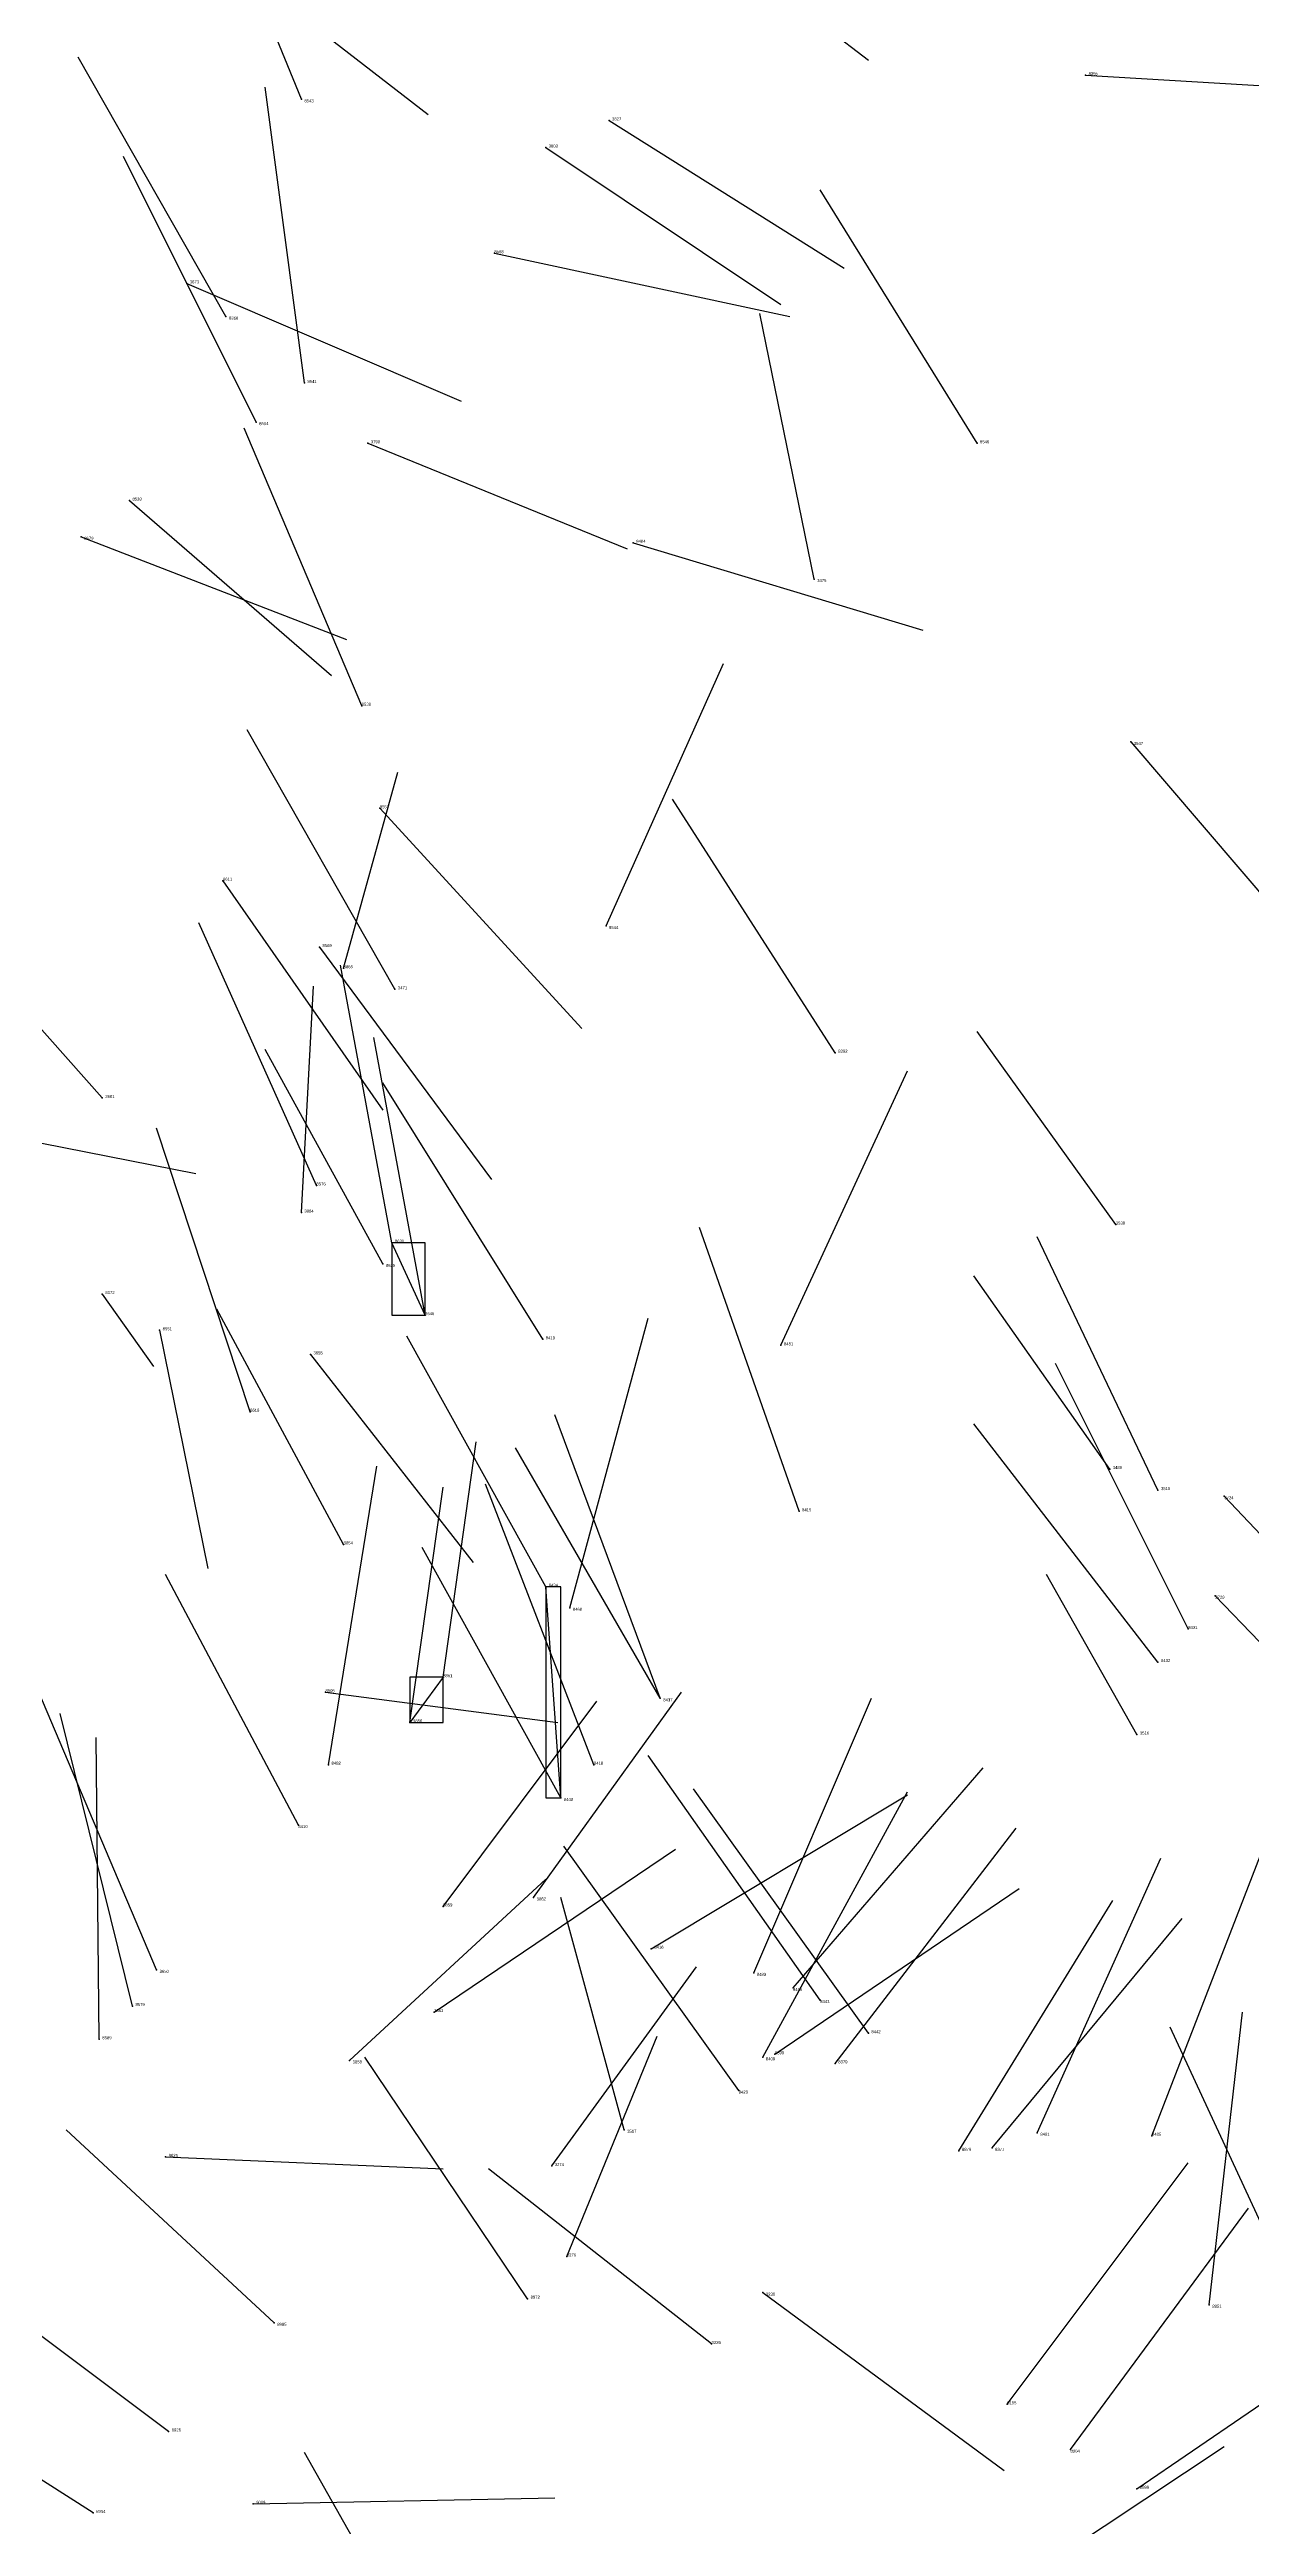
# Model space of a CAD drawing. Extents: x 59.1 to 70.8, y 600.3 to 605.1.
# Drawn here: x 63.922 to 64.321, y 602.573 to 603.394 of the extents above; entities that cross this region are included whole.
import ezdxf

# ---------------------------------------------------------------- set-up
doc = ezdxf.new("R2010")
doc.units = 0
for name, color, linetype in [('Clients', 3, 'CONTINUOUS'), ('Facilities', 3, 'CONTINUOUS'), ('Facilities_lines', 3, 'CONTINUOUS'), ('Min_max_boxes', 1, 'CONTINUOUS'), ('Normals', 1, 'CONTINUOUS'), ('Source_points', 5, 'CONTINUOUS'), ('Text', 3, 'CONTINUOUS')]:
    doc.layers.add(name, color=color, linetype=linetype)

msp = doc.modelspace()

# ---------------------------------------------------------------- linework, layer by layer
at = {"layer": 'Clients', "color": 5}
for p in [(64.036, 602.998, 461.232), (64.087, 602.884, 458.989), (64.042, 602.839, 457.404)]:
    msp.add_point(p, dxfattribs=at)
at = {"layer": 'Facilities', "color": 3}
for p in [(64.266, 603.385, 459.004), (64.006, 603.377, 462.084), (64.108, 603.37, 456.86), (64.087, 603.361, 456.864), (64.07, 603.326, 461.433), (63.968, 603.316, 457.365), (63.981, 603.305, 461.963), (64.007, 603.283, 462.512), (63.991, 603.27, 461.925), (64.028, 603.263, 456.976), (64.23, 603.263, 462.378), (63.949, 603.244, 460.963), (63.933, 603.232, 457.049), (64.116, 603.23, 461.013), (64.176, 603.218, 457.842), (64.026, 603.176, 462.342), (64.281, 603.164, 455.134), (64.032, 603.142, 461.446), (63.98, 603.118, 461.645), (64.107, 603.103, 462.779), (64.012, 603.096, 461.559), (64.02, 603.089, 457.151), (64.037, 603.082, 457.896), (64.183, 603.061, 459.113), (63.94, 603.046, 457.833), (64.011, 603.017, 461.301), (64.006, 603.008, 457.209), (64.276, 603.004, 455.161), (64.033, 602.991, 461.289), (63.94, 602.981, 462.53), (63.959, 602.969, 461.027), (64.047, 602.974, 461.202), (64.009, 602.961, 457.288), (64.086, 602.966, 459.145), (64.165, 602.964, 460.26), (63.989, 602.942, 459.212), (64.274, 602.923, 455.136), (64.29, 602.916, 455.569), (64.312, 602.914, 458.403), (64.171, 602.909, 459.11), (64.02, 602.898, 457.371), (64.095, 602.877, 460.363), (64.309, 602.881, 458.287), (64.3, 602.87, 458.898), (64.053, 602.854, 457.336), (64.29, 602.859, 458.507), (64.014, 602.849, 461.239), (64.125, 602.847, 459.17), (64.125, 602.847, 458.95), (64.283, 602.835, 455.838), (64.015, 602.825, 460.363), (64.103, 602.825, 459.222), (64.092, 602.814, 458.997), (64.005, 602.805, 459.045), (64.083, 602.781, 457.407), (64.053, 602.778, 457.452), (64.122, 602.764, 460.865), (63.958, 602.757, 457.883), (64.156, 602.756, 460.162), (64.169, 602.751, 460.723), (64.178, 602.747, 458.651), (63.95, 602.745, 459.587), (64.05, 602.743, 457.711), (63.939, 602.734, 459.639), (64.163, 602.729, 460.769), (64.194, 602.736, 458.582), (64.022, 602.727, 457.605), (64.159, 602.728, 460.149), (64.183, 602.726, 460.656), (64.151, 602.717, 458.7), (64.113, 602.704, 455.535), (64.224, 602.697, 460.612), (64.235, 602.698, 460.535), (64.25, 602.703, 460.028), (64.288, 602.702, 460.001), (63.961, 602.695, 462.39), (64.089, 602.692, 457.497), (64.094, 602.662, 457.54), (64.081, 602.648, 458.799), (64.159, 602.65, 458.31), (63.997, 602.64, 458.878), (64.307, 602.646, 459.885), (64.142, 602.633, 458.197), (64.24, 602.613, 460.359), (63.962, 602.604, 458.928), (64.261, 602.598, 460.322), (64.283, 602.585, 460.295), (63.937, 602.577, 458.978), (63.99, 602.58, 462.355)]:
    msp.add_point(p, dxfattribs=at)
at = {"layer": 'Facilities_lines', "color": 3}
for p, q in [((64.047, 602.974, 461.202), (64.036, 602.998, 461.232)), ((64.092, 602.814, 458.997), (64.087, 602.884, 458.989)), ((64.053, 602.854, 457.336), (64.042, 602.839, 457.404))]:
    msp.add_line(p, q, dxfattribs=at)
at = {"layer": 'Min_max_boxes', "color": 1}
for p, q in [((64.047, 602.998, 461.202), (64.036, 602.998, 461.202)), ((64.036, 602.998, 461.202), (64.036, 602.974, 461.202)), ((64.047, 602.998, 461.232), (64.036, 602.998, 461.232)), ((64.036, 602.998, 461.232), (64.036, 602.974, 461.232)), ((64.036, 602.998, 461.202), (64.036, 602.998, 461.232)), ((64.047, 602.974, 461.202), (64.047, 602.998, 461.202)), ((64.047, 602.974, 461.232), (64.047, 602.998, 461.232)), ((64.047, 602.998, 461.202), (64.047, 602.998, 461.232)), ((64.036, 602.974, 461.202), (64.047, 602.974, 461.202)), ((64.036, 602.974, 461.232), (64.047, 602.974, 461.232)), ((64.036, 602.974, 461.202), (64.036, 602.974, 461.232)), ((64.047, 602.974, 461.202), (64.047, 602.974, 461.232)), ((64.092, 602.884, 458.989), (64.087, 602.884, 458.989)), ((64.087, 602.884, 458.989), (64.087, 602.814, 458.989)), ((64.092, 602.884, 458.997), (64.087, 602.884, 458.997)), ((64.087, 602.884, 458.997), (64.087, 602.814, 458.997)), ((64.087, 602.884, 458.989), (64.087, 602.884, 458.997)), ((64.092, 602.814, 458.989), (64.092, 602.884, 458.989)), ((64.092, 602.814, 458.997), (64.092, 602.884, 458.997)), ((64.092, 602.884, 458.989), (64.092, 602.884, 458.997)), ((64.053, 602.854, 457.336), (64.042, 602.854, 457.336)), ((64.042, 602.854, 457.336), (64.042, 602.839, 457.336)), ((64.053, 602.854, 457.404), (64.042, 602.854, 457.404)), ((64.042, 602.854, 457.404), (64.042, 602.839, 457.404)), ((64.042, 602.854, 457.336), (64.042, 602.854, 457.404)), ((64.053, 602.839, 457.336), (64.053, 602.854, 457.336)), ((64.053, 602.839, 457.404), (64.053, 602.854, 457.404)), ((64.053, 602.854, 457.336), (64.053, 602.854, 457.404)), ((64.042, 602.839, 457.336), (64.053, 602.839, 457.336)), ((64.042, 602.839, 457.404), (64.053, 602.839, 457.404)), ((64.042, 602.839, 457.336), (64.042, 602.839, 457.404)), ((64.053, 602.839, 457.336), (64.053, 602.839, 457.404)), ((64.087, 602.814, 458.989), (64.092, 602.814, 458.989)), ((64.087, 602.814, 458.997), (64.092, 602.814, 458.997)), ((64.087, 602.814, 458.989), (64.087, 602.814, 458.997)), ((64.092, 602.814, 458.989), (64.092, 602.814, 458.997))]:
    msp.add_line(p, q, dxfattribs=at)
at = {"layer": 'Normals', "color": 1}
for p, q in [((64.006, 603.377, 462.084), (63.969, 603.468, 462.064)), ((64.121, 603.446, 456.842), (64.194, 603.39, 456.881)), ((63.973, 603.43, 462.101), (64.048, 603.372, 462.132)), ((63.981, 603.305, 461.963), (63.932, 603.391, 461.95)), ((64.007, 603.283, 462.512), (63.994, 603.381, 462.495)), ((64.266, 603.385, 459.004), (64.351, 603.38, 459.056)), ((64.108, 603.37, 456.86), (64.186, 603.321, 456.898)), ((63.991, 603.27, 461.925), (63.947, 603.358, 461.907)), ((64.087, 603.361, 456.864), (64.165, 603.309, 456.899)), ((64.23, 603.263, 462.378), (64.178, 603.347, 462.394)), ((64.07, 603.326, 461.433), (64.168, 603.305, 461.435)), ((63.968, 603.316, 457.365), (64.059, 603.277, 457.353)), ((64.176, 603.218, 457.842), (64.158, 603.306, 457.886)), ((64.026, 603.176, 462.342), (63.987, 603.268, 462.337)), ((64.028, 603.263, 456.976), (64.114, 603.228, 457.013)), ((63.949, 603.244, 460.963), (64.016, 603.186, 460.916)), ((63.933, 603.232, 457.049), (64.021, 603.198, 457.081)), ((64.116, 603.23, 461.013), (64.212, 603.201, 461.012)), ((64.107, 603.103, 462.779), (64.146, 603.19, 462.808)), ((64.037, 603.082, 457.896), (63.988, 603.168, 457.91)), ((64.281, 603.164, 455.134), (64.329, 603.108, 455.066)), ((64.02, 603.089, 457.151), (64.038, 603.154, 457.225)), ((64.032, 603.142, 461.446), (64.099, 603.069, 461.459)), ((64.183, 603.061, 459.113), (64.129, 603.145, 459.116)), ((63.94, 603.046, 457.833), (63.876, 603.118, 457.861)), ((63.98, 603.118, 461.645), (64.033, 603.042, 461.682)), ((64.011, 603.017, 461.301), (63.972, 603.104, 461.27)), ((64.012, 603.096, 461.559), (64.069, 603.019, 461.588)), ((64.006, 603.008, 457.209), (64.01, 603.083, 457.275)), ((64.036, 602.998, 461.232), (64.019, 603.09, 461.196)), ((64.047, 602.974, 461.202), (64.03, 603.066, 461.166)), ((64.276, 603.004, 455.161), (64.23, 603.068, 455.222)), ((64.033, 602.991, 461.289), (63.994, 603.062, 461.231)), ((64.086, 602.966, 459.145), (64.033, 603.051, 459.149)), ((64.165, 602.964, 460.26), (64.207, 603.055, 460.263)), ((63.879, 603.039, 461.953), (63.971, 603.021, 461.987)), ((63.989, 602.942, 459.212), (63.958, 603.036, 459.202)), ((64.171, 602.909, 459.11), (64.138, 603.003, 459.1)), ((64.29, 602.916, 455.569), (64.25, 603, 455.605)), ((64.274, 602.923, 455.136), (64.229, 602.987, 455.199)), ((63.94, 602.981, 462.53), (63.957, 602.957, 462.626)), ((64.02, 602.898, 457.371), (63.978, 602.976, 457.418)), ((63.959, 602.969, 461.027), (63.975, 602.89, 461.086)), ((64.095, 602.877, 460.363), (64.121, 602.973, 460.366)), ((64.009, 602.961, 457.288), (64.063, 602.892, 457.239)), ((64.087, 602.884, 458.989), (64.041, 602.967, 458.957)), ((64.3, 602.87, 458.898), (64.256, 602.958, 458.881)), ((64.125, 602.847, 459.17), (64.09, 602.941, 459.169)), ((64.29, 602.859, 458.507), (64.229, 602.938, 458.52)), ((64.053, 602.854, 457.336), (64.064, 602.932, 457.397)), ((64.125, 602.847, 458.95), (64.077, 602.93, 458.921)), ((64.015, 602.825, 460.363), (64.031, 602.924, 460.366)), ((64.103, 602.825, 459.222), (64.067, 602.918, 459.224)), ((64.042, 602.839, 457.404), (64.053, 602.917, 457.465)), ((64.312, 602.914, 458.403), (64.38, 602.842, 458.388)), ((64.092, 602.814, 458.997), (64.046, 602.897, 458.965)), ((64.005, 602.805, 459.045), (63.961, 602.888, 459.011)), ((64.283, 602.835, 455.838), (64.253, 602.888, 455.917)), ((64.309, 602.881, 458.287), (64.378, 602.809, 458.276)), ((63.958, 602.757, 457.883), (63.919, 602.849, 457.894)), ((64.014, 602.849, 461.239), (64.091, 602.839, 461.302)), ((64.053, 602.778, 457.452), (64.104, 602.846, 457.504)), ((64.083, 602.781, 457.407), (64.132, 602.849, 457.461)), ((64.156, 602.756, 460.162), (64.195, 602.847, 460.174)), ((63.95, 602.745, 459.587), (63.926, 602.842, 459.588)), ((63.939, 602.734, 459.639), (63.938, 602.834, 459.635)), ((64.178, 602.747, 458.651), (64.121, 602.828, 458.641)), ((64.169, 602.751, 460.723), (64.232, 602.824, 460.75)), ((64.122, 602.764, 460.865), (64.207, 602.815, 460.877)), ((64.194, 602.736, 458.582), (64.136, 602.817, 458.576)), ((64.159, 602.728, 460.149), (64.207, 602.816, 460.151)), ((64.183, 602.726, 460.656), (64.243, 602.804, 460.672)), ((64.05, 602.743, 457.711), (64.13, 602.797, 457.684)), ((64.151, 602.717, 458.7), (64.093, 602.798, 458.688)), ((64.288, 602.702, 460.001), (64.324, 602.795, 460.012)), ((64.022, 602.727, 457.605), (64.087, 602.787, 457.652)), ((64.25, 602.703, 460.028), (64.291, 602.794, 460.036)), ((64.113, 602.704, 455.535), (64.092, 602.781, 455.596)), ((64.163, 602.729, 460.769), (64.244, 602.784, 460.79)), ((64.224, 602.697, 460.612), (64.275, 602.78, 460.634)), ((64.235, 602.698, 460.535), (64.298, 602.774, 460.551)), ((64.089, 602.692, 457.497), (64.137, 602.758, 457.556)), ((64.327, 602.667, 455.547), (64.294, 602.738, 455.609)), ((64.307, 602.646, 459.885), (64.318, 602.743, 459.907)), ((64.094, 602.662, 457.54), (64.124, 602.735, 457.602)), ((64.081, 602.648, 458.799), (64.027, 602.728, 458.772)), ((63.997, 602.64, 458.878), (63.928, 602.704, 458.844)), ((63.961, 602.695, 462.39), (64.053, 602.691, 462.351)), ((64.142, 602.633, 458.197), (64.068, 602.691, 458.231)), ((64.24, 602.613, 460.359), (64.3, 602.693, 460.367)), ((64.261, 602.598, 460.322), (64.32, 602.678, 460.331)), ((63.962, 602.604, 458.928), (63.887, 602.66, 458.892)), ((64.159, 602.65, 458.31), (64.239, 602.591, 458.322)), ((64.283, 602.585, 460.295), (64.365, 602.641, 460.305)), ((63.937, 602.577, 458.978), (63.86, 602.626, 458.938)), ((64.229, 602.544, 460.425), (64.312, 602.599, 460.431)), ((64.045, 602.53, 462.954), (64.007, 602.597, 462.89)), ((63.99, 602.58, 462.355), (64.09, 602.582, 462.348))]:
    msp.add_line(p, q, dxfattribs=at)
at = {"layer": 'Source_points', "color": 5}
for p in [(64.266, 603.385, 459.004), (64.006, 603.377, 462.084), (64.108, 603.37, 456.86), (64.087, 603.361, 456.864), (64.07, 603.326, 461.433), (63.968, 603.316, 457.365), (63.981, 603.305, 461.963), (64.007, 603.283, 462.512), (63.991, 603.27, 461.925), (64.028, 603.263, 456.976), (64.23, 603.263, 462.378), (63.949, 603.244, 460.963), (63.933, 603.232, 457.049), (64.116, 603.23, 461.013), (64.176, 603.218, 457.842), (64.026, 603.176, 462.342), (64.281, 603.164, 455.134), (64.032, 603.142, 461.446), (63.98, 603.118, 461.645), (64.107, 603.103, 462.779), (64.012, 603.096, 461.559), (64.02, 603.089, 457.151), (64.037, 603.082, 457.896), (64.183, 603.061, 459.113), (63.94, 603.046, 457.833), (64.011, 603.017, 461.301), (64.006, 603.008, 457.209), (64.276, 603.004, 455.161), (64.036, 602.998, 461.232), (64.033, 602.991, 461.289), (63.94, 602.981, 462.53), (63.959, 602.969, 461.027), (64.047, 602.974, 461.202), (64.009, 602.961, 457.288), (64.086, 602.966, 459.145), (64.165, 602.964, 460.26), (63.989, 602.942, 459.212), (64.274, 602.923, 455.136), (64.29, 602.916, 455.569), (64.312, 602.914, 458.403), (64.171, 602.909, 459.11), (64.02, 602.898, 457.371), (64.087, 602.884, 458.989), (64.095, 602.877, 460.363), (64.309, 602.881, 458.287), (64.3, 602.87, 458.898), (64.053, 602.854, 457.336), (64.29, 602.859, 458.507), (64.014, 602.849, 461.239), (64.125, 602.847, 459.17), (64.125, 602.847, 458.95), (64.042, 602.839, 457.404), (64.283, 602.835, 455.838), (64.015, 602.825, 460.363), (64.103, 602.825, 459.222), (64.092, 602.814, 458.997), (64.005, 602.805, 459.045), (64.083, 602.781, 457.407), (64.053, 602.778, 457.452), (64.122, 602.764, 460.865), (63.958, 602.757, 457.883), (64.156, 602.756, 460.162), (64.169, 602.751, 460.723), (64.178, 602.747, 458.651), (63.95, 602.745, 459.587), (64.05, 602.743, 457.711), (63.939, 602.734, 459.639), (64.163, 602.729, 460.769), (64.194, 602.736, 458.582), (64.022, 602.727, 457.605), (64.159, 602.728, 460.149), (64.183, 602.726, 460.656), (64.151, 602.717, 458.7), (64.113, 602.704, 455.535), (64.224, 602.697, 460.612), (64.235, 602.698, 460.535), (64.25, 602.703, 460.028), (64.288, 602.702, 460.001), (63.961, 602.695, 462.39), (64.089, 602.692, 457.497), (64.094, 602.662, 457.54), (64.081, 602.648, 458.799), (64.159, 602.65, 458.31), (63.997, 602.64, 458.878), (64.307, 602.646, 459.885), (64.142, 602.633, 458.197), (64.24, 602.613, 460.359), (63.962, 602.604, 458.928), (64.261, 602.598, 460.322), (64.283, 602.585, 460.295), (63.937, 602.577, 458.978), (63.99, 602.58, 462.355)]:
    msp.add_point(p, dxfattribs=at)

# ---------------------------------------------------------------- texts
at = {"layer": 'Text', "color": 3}
for s, p in [('8395', (64.267, 603.385, 459.004)), ('8543', (64.007, 603.376, 462.084)), ('3827', (64.109, 603.37, 456.86)), ('3803', (64.088, 603.361, 456.864)), ('8568', (64.07, 603.326, 461.433)), ('3673', (63.969, 603.316, 457.365)), ('8368', (63.982, 603.304, 461.963)), ('8541', (64.008, 603.283, 462.512)), ('8604', (63.992, 603.269, 461.925)), ('3790', (64.029, 603.263, 456.976)), ('8540', (64.231, 603.263, 462.378)), ('8539', (63.95, 603.244, 460.963)), ('3679', (63.934, 603.231, 457.049)), ('8484', (64.117, 603.23, 461.013)), ('3475', (64.177, 603.217, 457.842)), ('8538', (64.026, 603.176, 462.342)), ('3547', (64.282, 603.163, 455.134)), ('8557', (64.032, 603.142, 461.446)), ('8611', (63.98, 603.118, 461.645)), ('8544', (64.108, 603.102, 462.779)), ('8569', (64.013, 603.096, 461.559)), ('3865', (64.02, 603.089, 457.151)), ('3471', (64.038, 603.082, 457.896)), ('8392', (64.184, 603.061, 459.113)), ('3681', (63.941, 603.046, 457.833)), ('8576', (64.011, 603.017, 461.301)), ('3864', (64.007, 603.008, 457.209)), ('3538', (64.276, 603.004, 455.161)), ('8630', (64.037, 602.998, 461.232)), ('8635', (64.034, 602.99, 461.289)), ('8372', (63.941, 602.981, 462.53)), ('8551', (63.96, 602.969, 461.027)), ('8646', (64.047, 602.974, 461.202)), ('3855', (64.01, 602.961, 457.288)), ('8419', (64.087, 602.966, 459.145)), ('8451', (64.166, 602.964, 460.26)), ('8618', (63.989, 602.942, 459.212)), ('3489', (64.275, 602.923, 455.136)), ('8415', (64.172, 602.909, 459.11)), ('3515', (64.291, 602.916, 455.569)), ('3724', (64.312, 602.913, 458.403)), ('3854', (64.02, 602.898, 457.371)), ('8434', (64.088, 602.884, 458.989)), ('8468', (64.096, 602.876, 460.363)), ('3729', (64.309, 602.88, 458.287)), ('8431', (64.3, 602.87, 458.898)), ('3861', (64.053, 602.854, 457.336)), ('8432', (64.291, 602.859, 458.507)), ('8595', (64.014, 602.849, 461.239)), ('8417', (64.126, 602.846, 459.17)), ('8437', (64.126, 602.846, 458.95)), ('3856', (64.043, 602.839, 457.404)), ('3516', (64.284, 602.835, 455.838)), ('8482', (64.016, 602.825, 460.363)), ('8418', (64.103, 602.825, 459.222)), ('8440', (64.093, 602.813, 458.997)), ('8410', (64.005, 602.804, 459.045)), ('3859', (64.053, 602.778, 457.452)), ('3862', (64.084, 602.78, 457.407)), ('8416', (64.123, 602.764, 460.865)), ('3650', (63.959, 602.756, 457.883)), ('8483', (64.157, 602.755, 460.162)), ('8579', (63.951, 602.745, 459.587)), ('8405', (64.169, 602.75, 460.723)), ('8443', (64.178, 602.746, 458.651)), ('3863', (64.05, 602.743, 457.711)), ('8589', (63.94, 602.734, 459.639)), ('8399', (64.163, 602.729, 460.769)), ('8442', (64.195, 602.736, 458.582)), ('3858', (64.023, 602.726, 457.605)), ('8409', (64.16, 602.727, 460.149)), ('8379', (64.184, 602.726, 460.656)), ('8429', (64.151, 602.716, 458.7)), ('3517', (64.114, 602.703, 455.535)), ('8879', (64.225, 602.697, 460.612)), ('8377', (64.236, 602.697, 460.535)), ('8481', (64.251, 602.702, 460.028)), ('8485', (64.288, 602.702, 460.001)), ('9025', (63.962, 602.695, 462.39)), ('3274', (64.09, 602.692, 457.497)), ('3276', (64.094, 602.662, 457.54)), ('8972', (64.082, 602.648, 458.799)), ('3230', (64.16, 602.649, 458.31)), ('8985', (63.998, 602.639, 458.878)), ('8951', (64.308, 602.645, 459.885)), ('3226', (64.142, 602.633, 458.197)), ('9155', (64.24, 602.613, 460.359)), ('8926', (63.963, 602.604, 458.928)), ('8904', (64.261, 602.597, 460.322)), ('8899', (64.284, 602.585, 460.295)), ('8954', (63.938, 602.577, 458.978)), ('9009', (63.991, 602.58, 462.355))]:
    msp.add_text(s, height=0.001, dxfattribs=at).set_placement(p)

doc.saveas('drawing.dxf')
